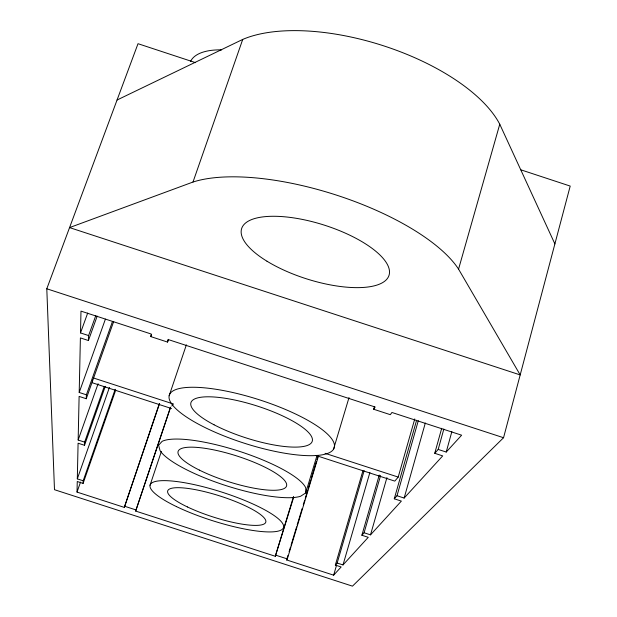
<?xml version="1.0" encoding="UTF-8"?>
<svg xmlns="http://www.w3.org/2000/svg" width="617" height="617" viewBox="0 0 617 617"><rect width="100%" height="100%" fill="white"/><g stroke="black" fill="none" stroke-linecap="round" stroke-linejoin="round"><path stroke-width="0.93" d="M159.587 403.495L124.318 507.398L77.025 492.088L77.256 481.507L83.094 483.396L115.711 390.114M83.094 483.396L83.187 480.782L77.31 478.877L78.089 443.207L84.514 445.289L105.283 386.319M84.514 445.289L84.629 442.127L78.158 440.029L79.115 396.407L86.249 398.729L113.675 321.534M86.249 398.729L86.395 394.811L79.2 392.474L80.395 337.915L88.424 340.53L97.185 316.12M88.424 340.53L88.609 335.571L80.503 332.933L80.981 311.122L151.219 334.021L150.818 336.612L167.569 342.08L168.51 339.342M305.662 492.983L305.793 487.985A77.403 18.371 17.7 0 0 239.473 451.351A77.403 18.371 17.7 0 0 162.132 441.34L158.584 445.243L160.073 450.665A77.403 18.371 17.7 0 0 225.413 485.425A77.403 18.371 17.7 0 0 300.587 496.269L305.662 492.983L317.069 455.307M92.519 379.401L92.357 382.787L171.503 408.523M124.318 507.398L159.363 403.518M293.7 497.179L275.298 556.272L135.663 511.069L170.5 407.135M167.569 342.08L168.055 339.504L375.167 407.019L373.678 409.248L390.337 414.686L391.918 412.472L461.624 435.193L446.222 452.045L438.186 449.431L434.746 453.302L442.697 455.894L404.143 498.066L397.001 495.744L394.278 498.806L401.358 501.104L370.508 534.854L364.084 532.772L361.878 535.247L368.256 537.314L343.006 564.933L337.167 563.043L335.339 565.087L341.147 566.969L333.65 575.167L286.596 559.935L287.992 555.331M195.581 62.664L138.015 43.699L46.792 288.779L54.489 489.705L352.477 586.15L503.549 437.723L570.208 186.079L520.871 169.829M446.222 452.045L451.845 431.669M438.186 449.431L443.847 429.062M434.746 453.302L441.703 428.298M404.143 498.066L425.321 423M316.081 455.523L394.787 481.113L398.212 477.088L414.763 418.935M458.562 269.135A155.06 56.887 17.6 0 0 337.915 195.589A155.06 56.887 17.6 0 0 192.998 182.038L69.559 227.596L520.193 374.92L458.562 269.135L499.762 124.233A150.34 67.338 17.5 0 0 385.047 46.298A150.34 67.338 17.5 0 0 242.72 39.426L117.053 100.016M394.278 498.806L416.598 420.27M397.001 495.744L418.295 420.709M370.508 534.854L386.928 477.627M361.878 535.247L379.254 475.044M364.084 532.772L380.581 475.56M343.006 564.933L369.884 472.506M335.339 565.087L362.881 470.887M337.167 563.043L364.153 470.648M333.65 575.167L336.612 565.025M373.678 409.248L374.488 406.487M333.527 449.23A86.542 22.968 17.7 0 0 221.912 390.283A86.542 22.968 17.7 0 0 199.862 424.905A86.542 22.968 17.7 0 0 333.527 449.23L349.014 397.595M289.103 551.66L290.491 547.055M291.054 545.22L296.615 526.825M297.17 524.99L302.183 508.439M303.294 504.76L304.69 500.163M305.245 498.32L307.744 490.045M308.307 488.209L310.806 479.933M311.369 478.09L316.374 461.539M316.93 459.704L317.763 456.942M286.596 559.935L287.321 558.925L318.573 455.624M275.298 556.272L293.522 496.538M150.024 485.278L161.369 451.474M169.158 395.759L186.373 344.841M135.663 511.069L170.369 408.014M150.818 336.612L151.443 334.792M192.998 182.038L242.72 39.426M77.31 478.877L109.433 387.407M77.025 492.088L80.526 482.085M83.187 480.782L115.202 389.281M84.629 442.127L104.157 386.705M78.158 440.029L98.088 383.72M86.395 394.811L112.487 321.426M79.2 392.474L105.407 319.12M88.609 335.571L95.751 315.703M80.503 332.933L87.683 313.074M171.773 406.048L172.93 404.698M124.503 506.21L135.879 509.897M275.984 555.254L287.321 558.925M46.792 288.779L503.549 437.723M93.514 378.005L173.5 404.019M325.066 453.31L398.212 477.088M499.762 124.233L554.891 243.923M190.56 61.445A63.867 28.235 19.5 0 1 221.642 49.877M266.999 261.222A77.318 28.289 17.6 0 0 388.27 277.11A77.318 28.289 17.6 0 0 290.769 217.485A77.318 28.289 17.6 0 0 266.999 261.222M199.391 470.108A56.918 13.505 17.7 0 0 286.249 486.682A56.918 13.505 17.7 0 0 211.299 449.392A56.918 13.505 17.7 0 0 199.391 470.108M176.408 506.58A70.014 15.032 17.7 0 0 283.103 528.407A70.014 15.032 17.7 0 0 190.846 483.913A70.014 15.032 17.7 0 0 176.408 506.58M187.421 506.95A51.489 11.052 17.7 0 0 265.534 522.715A51.489 11.052 17.7 0 0 197.162 489.998A51.489 11.052 17.7 0 0 187.421 506.95M214.053 424.789A63.636 16.875 17.7 0 0 311.847 442.173A63.636 16.875 17.7 0 0 228.938 398.898A63.636 16.875 17.7 0 0 214.053 424.789"/></g></svg>
